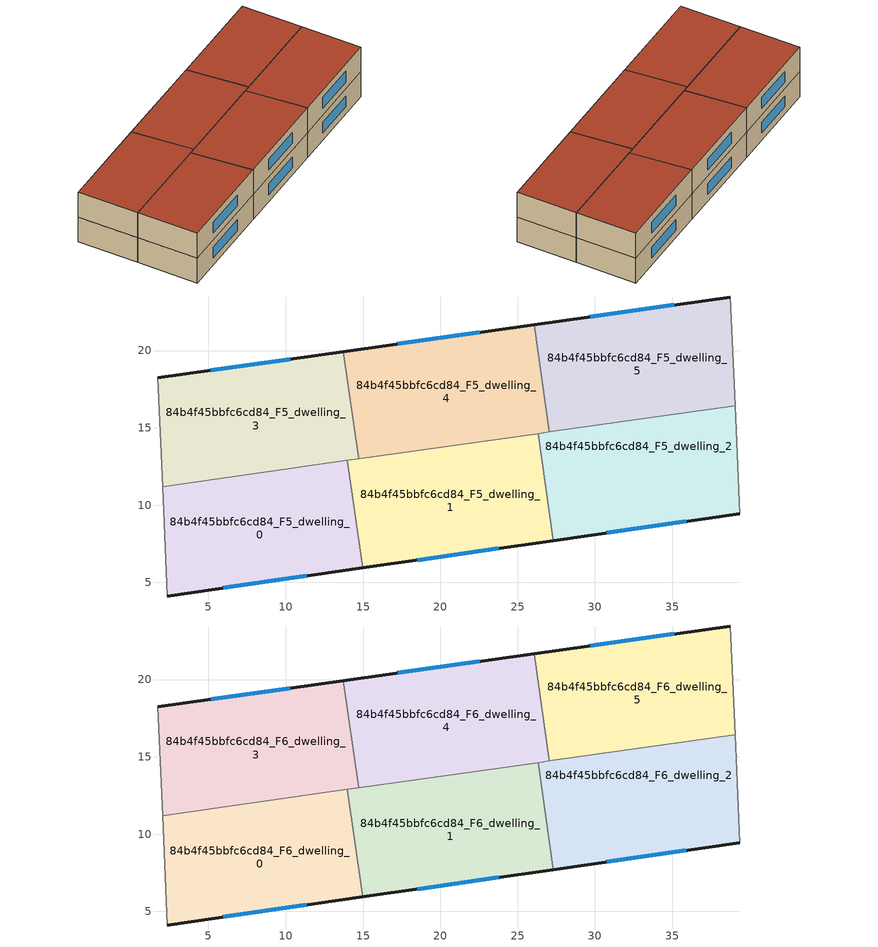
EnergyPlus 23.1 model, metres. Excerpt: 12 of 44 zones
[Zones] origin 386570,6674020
84b4f45bbfc6cd84_F5_dwelling_0
 floor to 84b4f45bbfc6cd84_F4_dwelling_0 (EU_floor_Construction): 13.99,12.89 14.97,5.94 2.35,4.12 2.04,11.2 z15
 wall outside (EU_wall_Construction): 2.35,4.12 14.97,5.94 z15:18
 wall to 84b4f45bbfc6cd84_F5_dwelling_1 (EU_wall_Construction): 14.97,5.94 13.99,12.89 z15:18
 wall adiabatic (EU_wall_Construction): 2.04,11.2 2.35,4.12 z15:18
 wall to 84b4f45bbfc6cd84_F5_dwelling_3 (EU_wall_Construction): 13.99,12.89 2.04,11.2 z15:18
 window (EU_Window_Construction): 5.96,4.64 11.36,5.42 z15.86:17.14
84b4f45bbfc6cd84_F5_dwelling_1
 floor to 84b4f45bbfc6cd84_F4_dwelling_1 (EU_floor_Construction): 26.33,14.63 27.31,7.71 14.97,5.94 13.99,12.89 z15
 wall outside (EU_wall_Construction): 14.97,5.94 27.31,7.71 z15:18
 wall to 84b4f45bbfc6cd84_F5_dwelling_2 (EU_wall_Construction): 27.31,7.71 26.33,14.63 z15:18
 wall to 84b4f45bbfc6cd84_F5_dwelling_4 (EU_wall_Construction): 26.33,14.63 14.71,12.99 z15:18
 wall to 84b4f45bbfc6cd84_F5_dwelling_3 (EU_wall_Construction): 14.71,12.99 13.99,12.89 z15:18
 window (EU_Window_Construction): 18.5,6.45 23.78,7.21 z15.86:17.14
84b4f45bbfc6cd84_F5_dwelling_2
 floor to 84b4f45bbfc6cd84_F4_dwelling_2 (EU_floor_Construction): 39.06,16.43 39.36,9.45 27.31,7.71 26.33,14.63 z15
 wall outside (EU_wall_Construction): 27.31,7.71 39.36,9.45 z15:18
 wall adiabatic (EU_wall_Construction): 39.36,9.45 39.06,16.43 z15:18
 wall to 84b4f45bbfc6cd84_F5_dwelling_5 (EU_wall_Construction): 39.06,16.43 27.06,14.73 z15:18
 wall to 84b4f45bbfc6cd84_F5_dwelling_4 (EU_wall_Construction): 27.05,14.73 26.33,14.63 z15:18
 window (EU_Window_Construction): 30.75,8.21 35.91,8.95 z15.86:17.14
84b4f45bbfc6cd84_F5_dwelling_3
 floor to 84b4f45bbfc6cd84_F4_dwelling_3 (EU_floor_Construction): 13.73,19.92 14.72,12.99 2.04,11.2 1.73,18.23 z15
 wall outside (EU_wall_Construction): 13.73,19.92 1.73,18.23 z15:18
 wall to 84b4f45bbfc6cd84_F5_dwelling_4 (EU_wall_Construction): 14.72,12.99 13.73,19.92 z15:18
 wall adiabatic (EU_wall_Construction): 1.73,18.23 2.04,11.2 z15:18
 window (EU_Window_Construction): 10.31,19.44 5.16,18.71 z15.86:17.14
84b4f45bbfc6cd84_F5_dwelling_4
 floor to 84b4f45bbfc6cd84_F4_dwelling_4 (EU_floor_Construction): 26.08,21.67 27.05,14.74 14.72,12.99 13.73,19.92 z15
 wall outside (EU_wall_Construction): 26.08,21.67 13.73,19.92 z15:18
 wall to 84b4f45bbfc6cd84_F5_dwelling_5 (EU_wall_Construction): 27.05,14.74 26.08,21.67 z15:18
 window (EU_Window_Construction): 22.55,21.17 17.26,20.42 z15.86:17.14
84b4f45bbfc6cd84_F5_dwelling_5
 floor to 84b4f45bbfc6cd84_F4_dwelling_5 (EU_floor_Construction): 38.75,23.46 39.06,16.43 27.05,14.74 26.08,21.67 z15
 wall outside (EU_wall_Construction): 38.75,23.46 26.08,21.67 z15:18
 wall adiabatic (EU_wall_Construction): 39.06,16.43 38.75,23.46 z15:18
 window (EU_Window_Construction): 35.13,22.95 29.7,22.18 z15.86:17.14
84b4f45bbfc6cd84_F6_dwelling_0
 floor to 84b4f45bbfc6cd84_F5_dwelling_0 (EU_floor_Construction): 13.99,12.89 14.97,5.94 2.35,4.12 2.04,11.2 z18
 wall outside (EU_wall_Construction): 2.35,4.12 14.97,5.94 z18:21
 wall to 84b4f45bbfc6cd84_F6_dwelling_1 (EU_wall_Construction): 14.97,5.94 13.99,12.89 z18:21
 wall adiabatic (EU_wall_Construction): 2.04,11.2 2.35,4.12 z18:21
 wall to 84b4f45bbfc6cd84_F6_dwelling_3 (EU_wall_Construction): 13.99,12.89 2.04,11.2 z18:21
 window (EU_Window_Construction): 5.96,4.64 11.36,5.42 z18.86:20.14
 roof outside (EU_roof_Construction): 14.97,5.94 13.99,12.89 2.04,11.2 2.35,4.12 z21
84b4f45bbfc6cd84_F6_dwelling_1
 floor to 84b4f45bbfc6cd84_F5_dwelling_1 (EU_floor_Construction): 26.33,14.63 27.31,7.71 14.97,5.94 13.99,12.89 z18
 wall outside (EU_wall_Construction): 14.97,5.94 27.31,7.71 z18:21
 wall to 84b4f45bbfc6cd84_F6_dwelling_2 (EU_wall_Construction): 27.31,7.71 26.33,14.63 z18:21
 wall to 84b4f45bbfc6cd84_F6_dwelling_4 (EU_wall_Construction): 26.33,14.63 14.71,12.99 z18:21
 wall to 84b4f45bbfc6cd84_F6_dwelling_3 (EU_wall_Construction): 14.71,12.99 13.99,12.89 z18:21
 window (EU_Window_Construction): 18.5,6.45 23.78,7.21 z18.86:20.14
 roof outside (EU_roof_Construction): 27.31,7.71 26.33,14.63 13.99,12.89 14.97,5.94 z21
84b4f45bbfc6cd84_F6_dwelling_2
 floor to 84b4f45bbfc6cd84_F5_dwelling_2 (EU_floor_Construction): 39.06,16.43 39.36,9.45 27.31,7.71 26.33,14.63 z18
 wall outside (EU_wall_Construction): 27.31,7.71 39.36,9.45 z18:21
 wall adiabatic (EU_wall_Construction): 39.36,9.45 39.06,16.43 z18:21
 wall to 84b4f45bbfc6cd84_F6_dwelling_5 (EU_wall_Construction): 39.06,16.43 27.06,14.73 z18:21
 wall to 84b4f45bbfc6cd84_F6_dwelling_4 (EU_wall_Construction): 27.05,14.73 26.33,14.63 z18:21
 window (EU_Window_Construction): 30.75,8.21 35.91,8.95 z18.86:20.14
 roof outside (EU_roof_Construction): 39.36,9.45 39.06,16.43 26.33,14.63 27.31,7.71 z21
84b4f45bbfc6cd84_F6_dwelling_3
 floor to 84b4f45bbfc6cd84_F5_dwelling_3 (EU_floor_Construction): 13.73,19.92 14.72,12.99 2.04,11.2 1.73,18.23 z18
 wall outside (EU_wall_Construction): 13.73,19.92 1.73,18.23 z18:21
 wall to 84b4f45bbfc6cd84_F6_dwelling_4 (EU_wall_Construction): 14.72,12.99 13.73,19.92 z18:21
 wall adiabatic (EU_wall_Construction): 1.73,18.23 2.04,11.2 z18:21
 window (EU_Window_Construction): 10.31,19.44 5.16,18.71 z18.86:20.14
 roof outside (EU_roof_Construction): 14.72,12.99 13.73,19.92 1.73,18.23 2.04,11.2 z21
84b4f45bbfc6cd84_F6_dwelling_4
 floor to 84b4f45bbfc6cd84_F5_dwelling_4 (EU_floor_Construction): 26.08,21.67 27.05,14.74 14.72,12.99 13.73,19.92 z18
 wall outside (EU_wall_Construction): 26.08,21.67 13.73,19.92 z18:21
 wall to 84b4f45bbfc6cd84_F6_dwelling_5 (EU_wall_Construction): 27.05,14.74 26.08,21.67 z18:21
 window (EU_Window_Construction): 22.55,21.17 17.26,20.42 z18.86:20.14
 roof outside (EU_roof_Construction): 27.05,14.74 26.08,21.67 13.73,19.92 14.72,12.99 z21
84b4f45bbfc6cd84_F6_dwelling_5
 floor to 84b4f45bbfc6cd84_F5_dwelling_5 (EU_floor_Construction): 38.75,23.46 39.06,16.43 27.05,14.74 26.08,21.67 z18
 wall outside (EU_wall_Construction): 38.75,23.46 26.08,21.67 z18:21
 wall adiabatic (EU_wall_Construction): 39.06,16.43 38.75,23.46 z18:21
 window (EU_Window_Construction): 35.13,22.95 29.7,22.18 z18.86:20.14
 roof outside (EU_roof_Construction): 39.06,16.43 38.75,23.46 26.08,21.67 27.05,14.74 z21
[Building]
EU S2 Campaign: North Axis=0; Terrain=City; Solar Distribution=FullExterior
[Site:Location]
Helsinki-Vantaa.AP: Latitude=60.317; Longitude=24.963; Time Zone=2; Elevation=54.6
[SizingPeriod:WeatherFileDays]
AnnualSizingPeriod: Begin Month=1; Begin Day of Month=1; End Month=12; End Day of Month=31; Day of Week for Start Day=Monday; Use Weather File Daylight Saving Period=No; Use Weather File Rain and Snow Indicators=No
[MATERIAL]
EU_InternalMass_Material: Roughness=MediumRough; Thickness=0.1; Conductivity=1; Density=1800; Specific Heat=900; Thermal Absorptance=0.9; Solar Absorptance=0.7; Visible Absorptance=0.7
[MATERIAL:NOMASS] Roughness=MediumRough; Thermal Absorptance=0.9; Solar Absorptance=0.7; Visible Absorptance=0.7
Name | Thermal Resistance
EU_wall_NoMass | 1.10183
EU_roof_NoMass; EU_floor_NoMass | 1.70606
[WINDOWMATERIAL:SIMPLEGLAZINGSYSTEM]
EU_Window_SimpleGlazing: UFactor=3.11035; Solar Heat Gain Coefficient=0.8; Visible Transmittance=0.8
[CONSTRUCTION]
EU_wall_Construction: EU_wall_NoMass
EU_roof_Construction: EU_roof_NoMass
EU_floor_Construction: EU_floor_NoMass
EU_Window_Construction: EU_Window_SimpleGlazing
EU_InternalMass_Construction: EU_InternalMass_Material
[ZONE] Type=1; Multiplier=1; Ceiling Height=autocalculate; Floor Area=autocalculate; Part of Total Floor Area=Yes
Name | Volume
84b4f45bbfc6cd84_F5_dwelling_0; 84b4f45bbfc6cd84_F6_dwelling_0 | 261.799
84b4f45bbfc6cd84_F5_dwelling_1; 84b4f45bbfc6cd84_F6_dwelling_1 | 261.786
84b4f45bbfc6cd84_F5_dwelling_2; 84b4f45bbfc6cd84_F6_dwelling_2 | 261.796
84b4f45bbfc6cd84_F5_dwelling_3; 84b4f45bbfc6cd84_F6_dwelling_3 | 261.805
84b4f45bbfc6cd84_F5_dwelling_4; 84b4f45bbfc6cd84_F6_dwelling_4 | 261.806
84b4f45bbfc6cd84_F5_dwelling_5; 84b4f45bbfc6cd84_F6_dwelling_5 | 261.784
[INTERNALMASS] Construction=EU_InternalMass_Construction
Name | Zone or ZoneList | Surface Area
84b4f45bbfc6cd84_F5_dwelling_0_EU_InternalMass | 84b4f45bbfc6cd84_F5_dwelling_0 | 87.2663
84b4f45bbfc6cd84_F5_dwelling_1_EU_InternalMass | 84b4f45bbfc6cd84_F5_dwelling_1 | 87.2619
84b4f45bbfc6cd84_F5_dwelling_2_EU_InternalMass | 84b4f45bbfc6cd84_F5_dwelling_2 | 87.2655
84b4f45bbfc6cd84_F5_dwelling_3_EU_InternalMass | 84b4f45bbfc6cd84_F5_dwelling_3 | 87.2687
84b4f45bbfc6cd84_F5_dwelling_4_EU_InternalMass | 84b4f45bbfc6cd84_F5_dwelling_4 | 87.269
84b4f45bbfc6cd84_F5_dwelling_5_EU_InternalMass | 84b4f45bbfc6cd84_F5_dwelling_5 | 87.2608
84b4f45bbfc6cd84_F6_dwelling_0_EU_InternalMass | 84b4f45bbfc6cd84_F6_dwelling_0 | 87.2663
84b4f45bbfc6cd84_F6_dwelling_1_EU_InternalMass | 84b4f45bbfc6cd84_F6_dwelling_1 | 87.2619
84b4f45bbfc6cd84_F6_dwelling_2_EU_InternalMass | 84b4f45bbfc6cd84_F6_dwelling_2 | 87.2655
84b4f45bbfc6cd84_F6_dwelling_3_EU_InternalMass | 84b4f45bbfc6cd84_F6_dwelling_3 | 87.2687
84b4f45bbfc6cd84_F6_dwelling_4_EU_InternalMass | 84b4f45bbfc6cd84_F6_dwelling_4 | 87.269
84b4f45bbfc6cd84_F6_dwelling_5_EU_InternalMass | 84b4f45bbfc6cd84_F6_dwelling_5 | 87.2608
[OTHEREQUIPMENT] Fuel Type=Electricity; Design Level Calculation Method=Watts/Area; Power per Zone Floor Area=1; Fraction Latent=0; Fraction Radiant=0; Fraction Lost=0; Carbon Dioxide Generation Rate=0; EndUse Subcategory=EU_Step8_InternalGains
Name | Zone or ZoneList or Space or SpaceList | Schedule
EU_Step8_InternalGain_84b4f45bbfc6cd84_F5_dwelling_0_f000 | 84b4f45bbfc6cd84_F5_dwelling_0 | EU_Step8_GainSchedule_84b4f45bbfc6cd84_F5_dwelling_0_f000
EU_Step8_InternalGain_84b4f45bbfc6cd84_F5_dwelling_1_f000 | 84b4f45bbfc6cd84_F5_dwelling_1 | EU_Step8_GainSchedule_84b4f45bbfc6cd84_F5_dwelling_1_f000
EU_Step8_InternalGain_84b4f45bbfc6cd84_F5_dwelling_2_f000 | 84b4f45bbfc6cd84_F5_dwelling_2 | EU_Step8_GainSchedule_84b4f45bbfc6cd84_F5_dwelling_2_f000
EU_Step8_InternalGain_84b4f45bbfc6cd84_F5_dwelling_3_f000 | 84b4f45bbfc6cd84_F5_dwelling_3 | EU_Step8_GainSchedule_84b4f45bbfc6cd84_F5_dwelling_3_f000
EU_Step8_InternalGain_84b4f45bbfc6cd84_F5_dwelling_4_f000 | 84b4f45bbfc6cd84_F5_dwelling_4 | EU_Step8_GainSchedule_84b4f45bbfc6cd84_F5_dwelling_4_f000
EU_Step8_InternalGain_84b4f45bbfc6cd84_F5_dwelling_5_f000 | 84b4f45bbfc6cd84_F5_dwelling_5 | EU_Step8_GainSchedule_84b4f45bbfc6cd84_F5_dwelling_5_f000
EU_Step8_InternalGain_84b4f45bbfc6cd84_F6_dwelling_0_f000 | 84b4f45bbfc6cd84_F6_dwelling_0 | EU_Step8_GainSchedule_84b4f45bbfc6cd84_F6_dwelling_0_f000
EU_Step8_InternalGain_84b4f45bbfc6cd84_F6_dwelling_1_f000 | 84b4f45bbfc6cd84_F6_dwelling_1 | EU_Step8_GainSchedule_84b4f45bbfc6cd84_F6_dwelling_1_f000
EU_Step8_InternalGain_84b4f45bbfc6cd84_F6_dwelling_2_f000 | 84b4f45bbfc6cd84_F6_dwelling_2 | EU_Step8_GainSchedule_84b4f45bbfc6cd84_F6_dwelling_2_f000
EU_Step8_InternalGain_84b4f45bbfc6cd84_F6_dwelling_3_f000 | 84b4f45bbfc6cd84_F6_dwelling_3 | EU_Step8_GainSchedule_84b4f45bbfc6cd84_F6_dwelling_3_f000
EU_Step8_InternalGain_84b4f45bbfc6cd84_F6_dwelling_4_f000 | 84b4f45bbfc6cd84_F6_dwelling_4 | EU_Step8_GainSchedule_84b4f45bbfc6cd84_F6_dwelling_4_f000
EU_Step8_InternalGain_84b4f45bbfc6cd84_F6_dwelling_5_f000 | 84b4f45bbfc6cd84_F6_dwelling_5 | EU_Step8_GainSchedule_84b4f45bbfc6cd84_F6_dwelling_5_f000
[ZONEVENTILATION:DESIGNFLOWRATE] Schedule=EU_AlwaysOn; Design Flow Rate Calculation Method=AirChanges/Hour; Air Changes per Hour=0.756316; Ventilation Type=Natural; Fan Pressure Rise=0; Fan Total Efficiency=1; Constant Term Coefficient=1; Temperature Term Coefficient=0; Velocity Term Coefficient=0; Velocity Squared Term Coefficient=0; Minimum Indoor Temperature=-100; Maximum Indoor Temperature=100; Delta Temperature=-100; Minimum Outdoor Temperature=-100; Maximum Outdoor Temperature=100; Maximum Wind Speed=40
Name | Zone or ZoneList or Space or SpaceList
EU_ConstantAir_84b4f45bbfc6cd84_F5_dwelling_0 | 84b4f45bbfc6cd84_F5_dwelling_0
EU_ConstantAir_84b4f45bbfc6cd84_F5_dwelling_1 | 84b4f45bbfc6cd84_F5_dwelling_1
EU_ConstantAir_84b4f45bbfc6cd84_F5_dwelling_2 | 84b4f45bbfc6cd84_F5_dwelling_2
EU_ConstantAir_84b4f45bbfc6cd84_F5_dwelling_3 | 84b4f45bbfc6cd84_F5_dwelling_3
EU_ConstantAir_84b4f45bbfc6cd84_F5_dwelling_4 | 84b4f45bbfc6cd84_F5_dwelling_4
EU_ConstantAir_84b4f45bbfc6cd84_F5_dwelling_5 | 84b4f45bbfc6cd84_F5_dwelling_5
EU_ConstantAir_84b4f45bbfc6cd84_F6_dwelling_0 | 84b4f45bbfc6cd84_F6_dwelling_0
EU_ConstantAir_84b4f45bbfc6cd84_F6_dwelling_1 | 84b4f45bbfc6cd84_F6_dwelling_1
EU_ConstantAir_84b4f45bbfc6cd84_F6_dwelling_2 | 84b4f45bbfc6cd84_F6_dwelling_2
EU_ConstantAir_84b4f45bbfc6cd84_F6_dwelling_3 | 84b4f45bbfc6cd84_F6_dwelling_3
EU_ConstantAir_84b4f45bbfc6cd84_F6_dwelling_4 | 84b4f45bbfc6cd84_F6_dwelling_4
EU_ConstantAir_84b4f45bbfc6cd84_F6_dwelling_5 | 84b4f45bbfc6cd84_F6_dwelling_5
[HVACTEMPLATE:THERMOSTAT] Constant Heating Setpoint=20; Constant Cooling Setpoint=50
EU_HeatOnly_84b4f45bbfc6cd84_F3_dwelling_3; EU_HeatOnly_84b4f45bbfc6cd84_F3_dwelling_4; EU_HeatOnly_84b4f45bbfc6cd84_F3_dwelling_5; EU_HeatOnly_84b4f45bbfc6cd84_F4_dwelling_0; EU_HeatOnly_84b4f45bbfc6cd84_F4_dwelling_1; EU_HeatOnly_84b4f45bbfc6cd84_F4_dwelling_2; EU_HeatOnly_84b4f45bbfc6cd84_F4_dwelling_3; EU_HeatOnly_84b4f45bbfc6cd84_F4_dwelling_4; EU_HeatOnly_84b4f45bbfc6cd84_F4_dwelling_5; EU_HeatOnly_84b4f45bbfc6cd84_F5_dwelling_0; EU_HeatOnly_84b4f45bbfc6cd84_F5_dwelling_1; EU_HeatOnly_84b4f45bbfc6cd84_F5_dwelling_2; EU_HeatOnly_84b4f45bbfc6cd84_F5_dwelling_3; EU_HeatOnly_84b4f45bbfc6cd84_F5_dwelling_4; EU_HeatOnly_84b4f45bbfc6cd84_F5_dwelling_5; EU_HeatOnly_84b4f45bbfc6cd84_F6_dwelling_0; EU_HeatOnly_84b4f45bbfc6cd84_F6_dwelling_1; EU_HeatOnly_84b4f45bbfc6cd84_F6_dwelling_2; EU_HeatOnly_84b4f45bbfc6cd84_F6_dwelling_3; EU_HeatOnly_84b4f45bbfc6cd84_F6_dwelling_4; EU_HeatOnly_84b4f45bbfc6cd84_F6_dwelling_5
[HVACTEMPLATE:ZONE:IDEALLOADSAIRSYSTEM] System Availability Schedule=EU_AlwaysOn; Maximum Heating Supply Air Temperature=50; Minimum Cooling Supply Air Temperature=13; Maximum Heating Supply Air Humidity Ratio=0.0156; Minimum Cooling Supply Air Humidity Ratio=0.0077; Heating Limit=NoLimit; Cooling Limit=NoLimit; Heating Availability Schedule=EU_AlwaysOn; Cooling Availability Schedule=EU_CoolingOff; Dehumidification Control Type=ConstantSensibleHeatRatio; Cooling Sensible Heat Ratio=0.7; Dehumidification Setpoint=60; Humidification Control Type=None; Humidification Setpoint=30; Outdoor Air Method=None; Outdoor Air Flow Rate per Person=0.00944; Outdoor Air Flow Rate per Zone Floor Area=0; Outdoor Air Flow Rate per Zone=0; Demand Controlled Ventilation Type=None; Outdoor Air Economizer Type=NoEconomizer; Heat Recovery Type=None; Sensible Heat Recovery Effectiveness=0.7; Latent Heat Recovery Effectiveness=0.65
Name | Template Thermostat
84b4f45bbfc6cd84_F5_dwelling_0 | EU_HeatOnly_84b4f45bbfc6cd84_F5_dwelling_0
84b4f45bbfc6cd84_F5_dwelling_1 | EU_HeatOnly_84b4f45bbfc6cd84_F5_dwelling_1
84b4f45bbfc6cd84_F5_dwelling_2 | EU_HeatOnly_84b4f45bbfc6cd84_F5_dwelling_2
84b4f45bbfc6cd84_F5_dwelling_3 | EU_HeatOnly_84b4f45bbfc6cd84_F5_dwelling_3
84b4f45bbfc6cd84_F5_dwelling_4 | EU_HeatOnly_84b4f45bbfc6cd84_F5_dwelling_4
84b4f45bbfc6cd84_F5_dwelling_5 | EU_HeatOnly_84b4f45bbfc6cd84_F5_dwelling_5
84b4f45bbfc6cd84_F6_dwelling_0 | EU_HeatOnly_84b4f45bbfc6cd84_F6_dwelling_0
84b4f45bbfc6cd84_F6_dwelling_1 | EU_HeatOnly_84b4f45bbfc6cd84_F6_dwelling_1
84b4f45bbfc6cd84_F6_dwelling_2 | EU_HeatOnly_84b4f45bbfc6cd84_F6_dwelling_2
84b4f45bbfc6cd84_F6_dwelling_3 | EU_HeatOnly_84b4f45bbfc6cd84_F6_dwelling_3
84b4f45bbfc6cd84_F6_dwelling_4 | EU_HeatOnly_84b4f45bbfc6cd84_F6_dwelling_4
84b4f45bbfc6cd84_F6_dwelling_5 | EU_HeatOnly_84b4f45bbfc6cd84_F6_dwelling_5
[SIZING:ZONE] Zone Cooling Design Supply Air Temperature Input Method=SupplyAirTemperature; Zone Cooling Design Supply Air Temperature=13; Zone Heating Design Supply Air Temperature Input Method=SupplyAirTemperature; Zone Heating Design Supply Air Temperature=50; Zone Cooling Design Supply Air Humidity Ratio=0.008; Zone Heating Design Supply Air Humidity Ratio=0.008; Cooling Design Air Flow Method=DesignDay; Cooling Design Air Flow Rate=0; Cooling Minimum Air Flow per Zone Floor Area=0.000762; Cooling Minimum Air Flow=0; Cooling Minimum Air Flow Fraction=0.2; Heating Design Air Flow Method=DesignDay; Heating Design Air Flow Rate=0; Heating Maximum Air Flow per Zone Floor Area=0.002032; Heating Maximum Air Flow=0.141576; Heating Maximum Air Flow Fraction=0.3; Account for Dedicated Outdoor Air System=No; Dedicated Outdoor Air System Control Strategy=NeutralSupplyAir; Dedicated Outdoor Air Low Setpoint Temperature for Design=autosize; Dedicated Outdoor Air High Setpoint Temperature for Design=autosize; Zone Load Sizing Method=Sensible Load Only No Latent Load; Zone Latent Cooling Design Supply Air Humidity Ratio Input Method=HumidityRatioDifference; Zone Cooling Design Supply Air Humidity Ratio Difference=0.005; Zone Latent Heating Design Supply Air Humidity Ratio Input Method=HumidityRatioDifference; Zone Humidification Design Supply Air Humidity Ratio Difference=0.005
84b4f45bbfc6cd84_F5_dwelling_0; 84b4f45bbfc6cd84_F5_dwelling_1; 84b4f45bbfc6cd84_F5_dwelling_2; 84b4f45bbfc6cd84_F5_dwelling_3; 84b4f45bbfc6cd84_F5_dwelling_4; 84b4f45bbfc6cd84_F5_dwelling_5; 84b4f45bbfc6cd84_F6_dwelling_0; 84b4f45bbfc6cd84_F6_dwelling_1; 84b4f45bbfc6cd84_F6_dwelling_2; 84b4f45bbfc6cd84_F6_dwelling_3; 84b4f45bbfc6cd84_F6_dwelling_4; 84b4f45bbfc6cd84_F6_dwelling_5
[SCHEDULE:CONSTANT]
Name | Hourly Value
EU_AlwaysOn | 1
EU_CoolingOff | 0
[SCHEDULE:FILE] Column Number=1; Rows to Skip at Top=0; Number of Hours of Data=8760; Column Separator=Comma; Interpolate to Timestep=No; Minutes per Item=60; Adjust Schedule for Daylight Savings=Yes
Name | File
EU_Step8_GainSchedule_84b4f45bbfc6cd84_F5_dwelling_0_f000 | ../../schedules/84b4f45bbfc6cd84/84b4f45bbfc6cd84_F5_dwelling_0_f000_gain.csv
EU_Step8_GainSchedule_84b4f45bbfc6cd84_F5_dwelling_1_f000 | ../../schedules/84b4f45bbfc6cd84/84b4f45bbfc6cd84_F5_dwelling_1_f000_gain.csv
EU_Step8_GainSchedule_84b4f45bbfc6cd84_F5_dwelling_2_f000 | ../../schedules/84b4f45bbfc6cd84/84b4f45bbfc6cd84_F5_dwelling_2_f000_gain.csv
EU_Step8_GainSchedule_84b4f45bbfc6cd84_F5_dwelling_3_f000 | ../../schedules/84b4f45bbfc6cd84/84b4f45bbfc6cd84_F5_dwelling_3_f000_gain.csv
EU_Step8_GainSchedule_84b4f45bbfc6cd84_F5_dwelling_4_f000 | ../../schedules/84b4f45bbfc6cd84/84b4f45bbfc6cd84_F5_dwelling_4_f000_gain.csv
EU_Step8_GainSchedule_84b4f45bbfc6cd84_F5_dwelling_5_f000 | ../../schedules/84b4f45bbfc6cd84/84b4f45bbfc6cd84_F5_dwelling_5_f000_gain.csv
EU_Step8_GainSchedule_84b4f45bbfc6cd84_F6_dwelling_0_f000 | ../../schedules/84b4f45bbfc6cd84/84b4f45bbfc6cd84_F6_dwelling_0_f000_gain.csv
EU_Step8_GainSchedule_84b4f45bbfc6cd84_F6_dwelling_1_f000 | ../../schedules/84b4f45bbfc6cd84/84b4f45bbfc6cd84_F6_dwelling_1_f000_gain.csv
EU_Step8_GainSchedule_84b4f45bbfc6cd84_F6_dwelling_2_f000 | ../../schedules/84b4f45bbfc6cd84/84b4f45bbfc6cd84_F6_dwelling_2_f000_gain.csv
EU_Step8_GainSchedule_84b4f45bbfc6cd84_F6_dwelling_3_f000 | ../../schedules/84b4f45bbfc6cd84/84b4f45bbfc6cd84_F6_dwelling_3_f000_gain.csv
EU_Step8_GainSchedule_84b4f45bbfc6cd84_F6_dwelling_4_f000 | ../../schedules/84b4f45bbfc6cd84/84b4f45bbfc6cd84_F6_dwelling_4_f000_gain.csv
EU_Step8_GainSchedule_84b4f45bbfc6cd84_F6_dwelling_5_f000 | ../../schedules/84b4f45bbfc6cd84/84b4f45bbfc6cd84_F6_dwelling_5_f000_gain.csv
